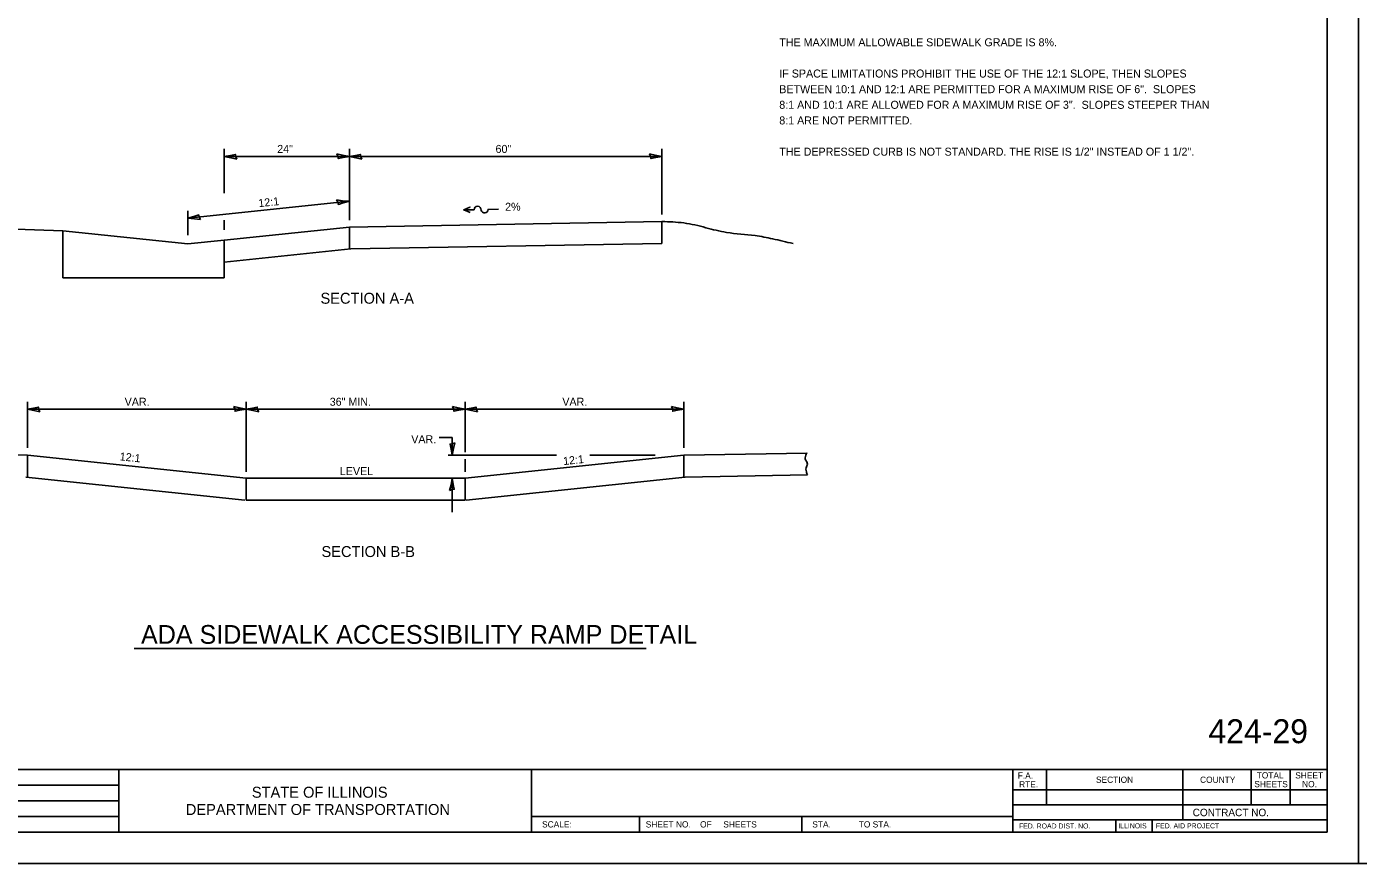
# Model space of a CAD drawing. Extents: x 1875357 to 1890680, y 2257528 to 2269761.
# Drawn here: x 1877692 to 1878757, y 2257796 to 2258466 of the extents above; entities that cross this region are included whole.
import ezdxf

# ---------------------------------------------------------------- set-up
doc = ezdxf.new("R2010")
doc.units = 0
for name, color, linetype in [('Design_PR_EOP', 7, 'Continuous'), ('Design_PR_Roadway Dimensions', 7, 'Continuous'), ('Design_PR_Roadway Notes', 7, 'Continuous'), ('Design_PR_Sidewalk', 7, 'Continuous'), ('Drainage_PR', 7, 'Continuous'), ('Level 1', 7, 'Continuous'), ('Level 24', 7, 'Continuous'), ('Sheets_50 Reference Boundary', 7, 'Continuous'), ('Sheets_General Details', 7, 'Continuous'), ('Sheets_Printer Plotting Border', 7, 'Continuous'), ('Utilities_EX_Notes', 7, 'Continuous'), ('XSC_Curb Subgrade', 7, 'Continuous'), ('XSC_Curb Surface', 7, 'Continuous'), ('XSC_Exist Ground', 7, 'Continuous')]:
    doc.layers.add(name, color=color, linetype=linetype)

msp = doc.modelspace()

# ---------------------------------------------------------------- linework, layer by layer
at = {"layer": 'Design_PR_EOP'}
msp.add_line((1877637.6, 2258305.2), (1877721.3, 2258302.3), dxfattribs=at)
at = {"layer": 'Design_PR_Roadway Dimensions'}
for p, q in [((1877850.5, 2258332.4), (1877850.5, 2258367.8)), ((1877950.5, 2258310.9), (1877950.5, 2258367.8)), ((1878200.5, 2258315.3), (1878200.5, 2258367.8)), ((1877850.5, 2258361.8), (1877950.5, 2258361.8)), ((1877950.5, 2258361.8), (1878200.5, 2258361.8)), ((1877821.3, 2258312.4), (1877950.5, 2258326)), ((1877821.3, 2258298.8), (1877821.3, 2258318.4)), ((1877850.5, 2258303.2), (1877850.5, 2258310.9)), ((1877693, 2258128.8), (1877693, 2258165.6)), ((1877868, 2258109.6), (1877868, 2258165.6)), ((1878043, 2258125.3), (1878043, 2258165.6)), ((1878218, 2258128.8), (1878218, 2258165.6)), ((1877693, 2258159.6), (1877868, 2258159.6)), ((1877868, 2258159.6), (1878043, 2258159.6)), ((1878043, 2258159.6), (1878218, 2258159.6)), ((1878032.7, 2258137), (1878022.2, 2258137)), ((1878032.7, 2258122.8), (1878032.7, 2258137)), ((1878029.4, 2258122.8), (1878116.2, 2258122.8)), ((1878142.7, 2258122.8), (1878195.1, 2258122.8)), ((1878043, 2258109.6), (1878043, 2258119.6)), ((1878032.7, 2258077.2), (1878032.7, 2258104.5))]:
    msp.add_line(p, q, dxfattribs=at)
at = {"layer": 'Design_PR_Sidewalk'}
for p, q in [((1877850.5, 2258294.8), (1877950.5, 2258305.3)), ((1877950.5, 2258305.3), (1878200.5, 2258309.7)), ((1877950.5, 2258305.3), (1877950.5, 2258287.8)), ((1878200.5, 2258309.7), (1878200.5, 2258292.2)), ((1877951.6, 2258287.9), (1878200.5, 2258292.2)), ((1877850.5, 2258277.2), (1877951.6, 2258287.9)), ((1877693, 2258122.8), (1877611.8, 2258124.3)), ((1877868, 2258104.5), (1877693, 2258122.8)), ((1877693, 2258122.8), (1877693, 2258105.2)), ((1878043, 2258104.5), (1878218, 2258122.8)), ((1878218, 2258122.8), (1878316.5, 2258124.6)), ((1878218, 2258122.8), (1878218, 2258105.2)), ((1877867, 2258087), (1877691.9, 2258105.4)), ((1877868, 2258104.5), (1877868, 2258087)), ((1877868, 2258104.5), (1878043, 2258104.5)), ((1878043, 2258104.5), (1878043, 2258087)), ((1878043.9, 2258087), (1878219, 2258105.4)), ((1878219, 2258105.4), (1878316.8, 2258107.1)), ((1877868, 2258087), (1878043, 2258087))]:
    msp.add_line(p, q, dxfattribs=at)
msp.add_spline([(1878316.8, 2258107.1), (1878316, 2258109.6), (1878315.6, 2258111.8), (1878316, 2258113.5), (1878316.7, 2258115), (1878316.2, 2258117.7), (1878315, 2258119.8), (1878315.3, 2258121.9), (1878315.7, 2258123.8), (1878316.5, 2258124.6)], degree=3, dxfattribs=at)
at = {"layer": 'Drainage_PR'}
msp.add_lwpolyline([(1878069.7, 2258319.5), (1878061.4, 2258319.4), (1878061.2, 2258318.3), (1878060.5, 2258317.3), (1878059.9, 2258316.9), (1878058.9, 2258316.6), (1878058, 2258316.6), (1878056.9, 2258317.1), (1878056.2, 2258318), (1878055.9, 2258318.7), (1878055.7, 2258319.9), (1878055.2, 2258320.9), (1878054.3, 2258321.7), (1878053.3, 2258322), (1878051.9, 2258321.7), (1878051, 2258321.1), (1878050.5, 2258320.3), (1878050.3, 2258319.2), (1878042, 2258319), (1878046.9, 2258321.3), (1878042, 2258319), (1878047, 2258316.9)], dxfattribs=at)
at = {"layer": 'Level 24'}
msp.add_line((1877778.5, 2257968.2), (1878187.8, 2257968.2), dxfattribs=at)
for points in [[(1877860.5, 2258359.7), (1877859.7, 2258361.6), (1877859.4, 2258363.4), (1877855.5, 2258362.6), (1877850.5, 2258361.8), (1877855.8, 2258360.8)], [(1877860.5, 2258359.7), (1877859.7, 2258361.6), (1877859.4, 2258363.4), (1877855.5, 2258362.6), (1877850.5, 2258361.8), (1877855.8, 2258360.8)], [(1877940.5, 2258363.9), (1877941.3, 2258361.9), (1877941.6, 2258360.1), (1877945.5, 2258360.9), (1877950.5, 2258361.8), (1877945.1, 2258362.7)], [(1877960.5, 2258359.7), (1877959.7, 2258361.6), (1877959.4, 2258363.4), (1877955.5, 2258362.6), (1877950.5, 2258361.8), (1877955.8, 2258360.8)], [(1878190.5, 2258363.9), (1878191.3, 2258361.9), (1878191.6, 2258360.1), (1878195.5, 2258360.9), (1878200.5, 2258361.8), (1878195.1, 2258362.7)], [(1877940.3, 2258327), (1877941.3, 2258325.2), (1877941.8, 2258323.4), (1877945.6, 2258324.6), (1877950.5, 2258326), (1877945.1, 2258326.4)], [(1877831.5, 2258311.3), (1877830.5, 2258313.2), (1877830, 2258315), (1877826.2, 2258313.8), (1877821.3, 2258312.4), (1877826.7, 2258312)], [(1877703, 2258157.6), (1877702.1, 2258159.5), (1877701.8, 2258161.3), (1877698, 2258160.5), (1877693, 2258159.6), (1877698.3, 2258158.7)], [(1877858, 2258161.7), (1877858.8, 2258159.8), (1877859.1, 2258158), (1877863, 2258158.8), (1877868, 2258159.6), (1877862.6, 2258160.6)], [(1877878, 2258157.6), (1877877.1, 2258159.5), (1877876.8, 2258161.3), (1877873, 2258160.5), (1877868, 2258159.6), (1877873.3, 2258158.7)], [(1878033, 2258161.7), (1878033.8, 2258159.8), (1878034.1, 2258158), (1878038, 2258158.8), (1878043, 2258159.6), (1878037.6, 2258160.6)], [(1878053, 2258157.6), (1878052.1, 2258159.5), (1878051.8, 2258161.3), (1878048, 2258160.5), (1878043, 2258159.6), (1878048.3, 2258158.7)], [(1878208, 2258161.7), (1878208.8, 2258159.8), (1878209.1, 2258158), (1878213, 2258158.8), (1878218, 2258159.6), (1878212.6, 2258160.6)], [(1878034.8, 2258132.8), (1878032.9, 2258132), (1878031.1, 2258131.7), (1878031.9, 2258127.8), (1878032.7, 2258122.8), (1878033.7, 2258128.2)], [(1878030.7, 2258094.5), (1878032.6, 2258095.3), (1878034.4, 2258095.6), (1878033.6, 2258099.5), (1878032.7, 2258104.5), (1878031.8, 2258099.1)]]:
    msp.add_lwpolyline(points, close=True, dxfattribs=at)
at = {"layer": 'Sheets_50 Reference Boundary'}
msp.add_lwpolyline([(1877157.4, 2258871.4), (1878732.4, 2258871.4), (1878732.4, 2257871.4), (1877157.4, 2257871.4)], close=True, dxfattribs=at)
at = {"layer": 'Sheets_General Details'}
for p, q in [((1878757.4, 2257796.4), (1878757.4, 2258896.4)), ((1878757.4, 2258896.4), (1878757.4, 2257796.4)), ((1877157.4, 2257871.4), (1878732.4, 2257871.4)), ((1877766.1, 2257871.4), (1877766.1, 2257821.4)), ((1878096.1, 2257871.4), (1878096.1, 2257821.4)), ((1878481.1, 2257871.4), (1878481.1, 2257821.4)), ((1878508.1, 2257871.4), (1878508.1, 2257843.1)), ((1878617.1, 2257871.4), (1878617.1, 2257831.1)), ((1878671.7, 2257871.4), (1878671.7, 2257843.1)), ((1878702.8, 2257871.4), (1878702.8, 2257843.1)), ((1877306.1, 2257858.9), (1877766.1, 2257858.9)), ((1878481.1, 2257855.1), (1878732.4, 2257855.1)), ((1877306.1, 2257846.4), (1877766.1, 2257846.4)), ((1877306.1, 2257833.9), (1877766.1, 2257833.9)), ((1878096.1, 2257833.9), (1878481.1, 2257833.9)), ((1878182.4, 2257833.9), (1878182.4, 2257821.4)), ((1878312.4, 2257833.9), (1878312.4, 2257821.4)), ((1878481.1, 2257843.1), (1878732.4, 2257843.1)), ((1878481.1, 2257831.1), (1878732.4, 2257831.1)), ((1878563.5, 2257831.1), (1878563.5, 2257821.4)), ((1878592.5, 2257831.1), (1878592.5, 2257821.4)), ((1878757.4, 2257796.4), (1877057.4, 2257796.4)), ((1880457.4, 2257796.4), (1878757.4, 2257796.4))]:
    msp.add_line(p, q, dxfattribs=at)
msp.add_lwpolyline([(1877157.4, 2258871.4), (1878732.4, 2258871.4), (1878732.4, 2257821.4), (1877157.4, 2257821.4)], close=True, dxfattribs=at)
at = {"layer": 'Sheets_Printer Plotting Border'}
msp.add_lwpolyline([(1877057.4, 2257796.4), (1878757.4, 2257796.4), (1878757.4, 2258896.4), (1877057.4, 2258896.4)], close=True, dxfattribs=at)
at = {"layer": 'XSC_Curb Subgrade'}
for p, q in [((1877721.3, 2258302.3), (1877721.3, 2258264.8)), ((1877850.5, 2258294.8), (1877850.5, 2258264.8)), ((1877721.3, 2258264.8), (1877850.5, 2258264.8))]:
    msp.add_line(p, q, dxfattribs=at)
at = {"layer": 'XSC_Curb Surface'}
for p, q in [((1877721.3, 2258302.3), (1877821.3, 2258291.8)), ((1877821.3, 2258291.8), (1877850.5, 2258294.8))]:
    msp.add_line(p, q, dxfattribs=at)
at = {"layer": 'XSC_Exist Ground'}
msp.add_spline([(1878200.5, 2258309.7), (1878217.9, 2258308.6), (1878235.7, 2258304.8), (1878252.1, 2258301), (1878275, 2258298.5), (1878288.9, 2258295.9), (1878305.4, 2258292.1)], degree=3, dxfattribs=at)

# ---------------------------------------------------------------- texts
at = {"layer": 'Design_PR_Roadway Notes'}
for s, height, p in [('24"', 6.4, (1877892.8, 2258364.6)), ('60"', 6.4, (1878067.4, 2258364.6)), ('SECTION A-A', 8.75, (1877927.4, 2258244)), ('VAR.', 6.4, (1877770.8, 2258162.4)), ('36" MIN.', 6.4, (1877934.8, 2258162.4)), ('VAR.', 6.4, (1878120.8, 2258162.4)), ('VAR.', 6.4, (1878000, 2258132.4)), ('LEVEL', 6.4, (1877942.9, 2258106.9)), ('SECTION B-B', 8.75, (1877928.2, 2258041.4))]:
    msp.add_text(s, height=height, dxfattribs=at).set_placement(p)
for s, rotation, p in [('12:1', 5.9982, (1877878.1, 2258321.2)), ('2%', 0.9991, (1878075.1, 2258318.3)), ('12:1', 354.0019, (1877766.6, 2258118.8)), ('12:1', 5.9981, (1878121.8, 2258114.9))]:
    msp.add_text(s, height=6.4, rotation=rotation, dxfattribs=at).set_placement(p)
at = {"layer": 'Level 1'}
msp.add_text('424-29', height=19.13, dxfattribs=at).set_placement((1878637.5, 2257892.5))
at = {"layer": 'Level 24'}
for s, p in [('THE MAXIMUM ALLOWABLE SIDEWALK GRADE IS 8%.', (1878294.3, 2258449.9)), ('IF SPACE LIMITATIONS PROHIBIT THE USE OF THE 12:1 SLOPE, THEN SLOPES', (1878294.3, 2258424.9)), ('BETWEEN 10:1 AND 12:1 ARE PERMITTED FOR A MAXIMUM RISE OF 6".  SLOPES', (1878294.3, 2258412.4)), ('8:1 AND 10:1 ARE ALLOWED FOR A MAXIMUM RISE OF 3".  SLOPES STEEPER THAN', (1878294.3, 2258399.9)), ('8:1 ARE NOT PERMITTED.', (1878294.3, 2258387.4)), ('THE DEPRESSED CURB IS NOT STANDARD. THE RISE IS 1/2" INSTEAD OF 1 1/2".', (1878294.3, 2258362.4))]:
    msp.add_text(s, height=6.4, dxfattribs=at).set_placement(p)
at = {"layer": 'Sheets_General Details'}
for s, height, p in [('F.A. ', 5, (1878485, 2257864.1)), ('SECTION', 5, (1878547.6, 2257860.8)), ('COUNTY', 5, (1878630.8, 2257860.8)), ('TOTAL', 5, (1878676.1, 2257864.3)), ('SHEET', 5, (1878706.9, 2257864.3)), ('STATE OF ILLINOIS', 8.75, (1877872.5, 2257848.9)), ('RTE.', 5, (1878486.1, 2257857.1)), ('SHEETS', 5, (1878674.2, 2257857.3)), ('NO.', 5, (1878712.4, 2257857.3)), ('DEPARTMENT OF TRANSPORTATION', 8.75, (1877819.7, 2257835.1)), ('CONTRACT NO.      ', 6, (1878624.9, 2257834.1)), ('SCALE:          ', 5, (1878104.6, 2257825.1)), ('SHEET NO.    OF     SHEETS', 5, (1878187.5, 2257825.1)), ('STA.            TO STA.            ', 5, (1878320.7, 2257825.1)), ('FED. ROAD DIST. NO.  ', 4, (1878486, 2257824.3)), ('ILLINOIS', 4, (1878565.4, 2257824.4)), ('FED. AID PROJECT', 4, (1878595.5, 2257824.4))]:
    msp.add_text(s, height=height, dxfattribs=at).set_placement(p)
at = {"layer": 'Utilities_EX_Notes'}
msp.add_text('ADA SIDEWALK ACCESSIBILITY RAMP DETAIL', height=15, dxfattribs=at).set_placement((1877783.9, 2257972))

doc.saveas('drawing.dxf')
